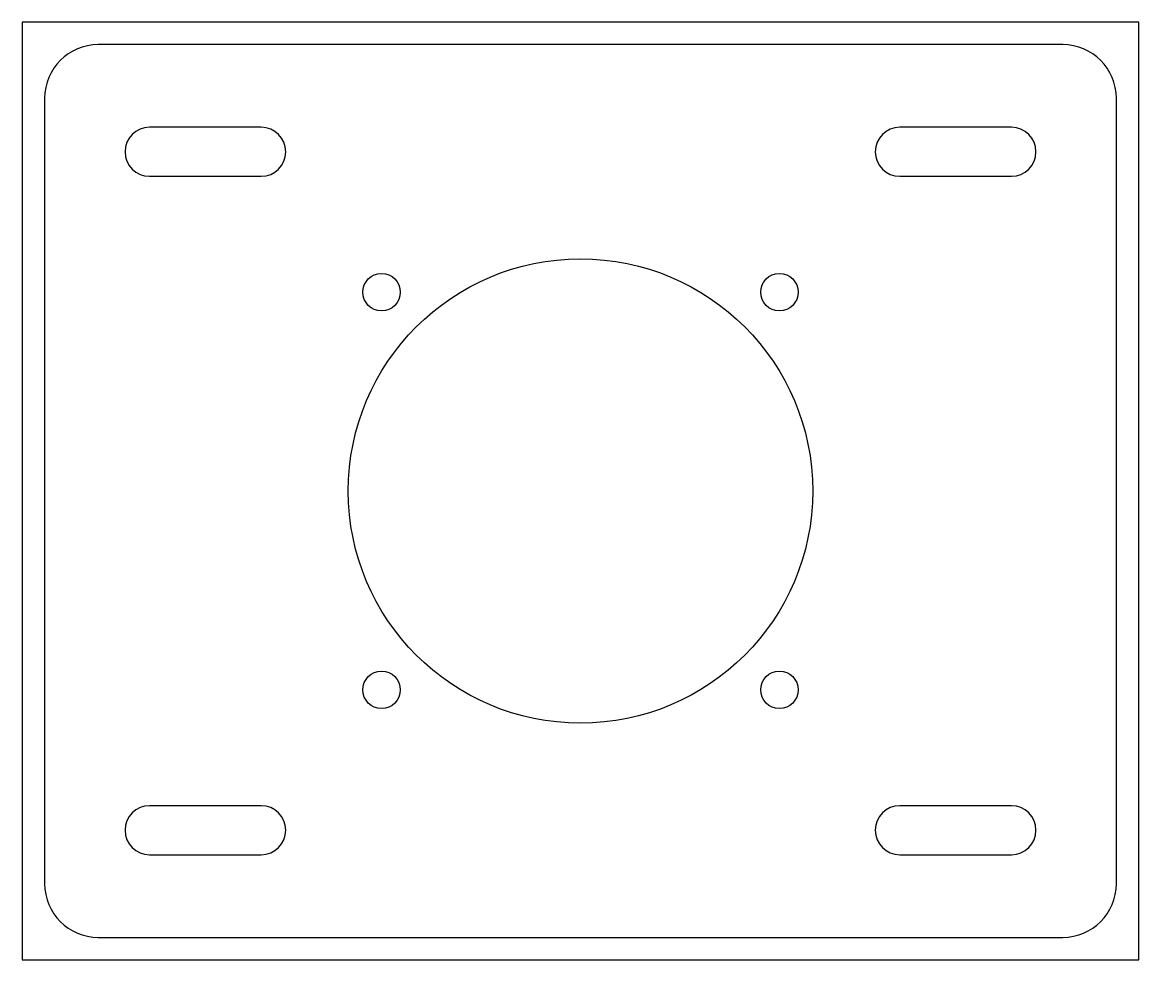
# Model space of a CAD drawing. Header units: millimetres. Extents: x -62 to 62, y -52 to 52.
import ezdxf

# ---------------------------------------------------------------- set-up
doc = ezdxf.new("R2010")
doc.units = ezdxf.units.MM
for name, color, linetype in [('A_OUTSIDE_PROFILE_THROUGH_Z-8', 2, 'CONTINUOUS'), ('B_SPIGOT_BORE_Z-8', 3, 'CONTINUOUS'), ('BLANK', 1, 'CONTINUOUS'), ('C_MOTOR_SCREWS_M5_Z-8', 4, 'CONTINUOUS'), ('D2_ADJUSTMENT_SLOTS_Z-8', 6, 'CONTINUOUS'), ('D3_ADJUSTMENT_SLOTS_Z-8', 1, 'CONTINUOUS'), ('D4_ADJUSTMENT_SLOTS_Z-8', 2, 'CONTINUOUS'), ('D_ADJUSTMENT_SLOTS_Z-8', 5, 'CONTINUOUS')]:
    doc.layers.add(name, color=color, linetype=linetype)

msp = doc.modelspace()

# ---------------------------------------------------------------- linework, layer by layer
at = {"layer": 'A_OUTSIDE_PROFILE_THROUGH_Z-8'}
for p, q in [((54, 50), (-54, 50)), ((-60, 44), (-60, -44)), ((60, -44), (60, 44)), ((-54, -50), (54, -50))]:
    msp.add_line(p, q, dxfattribs=at)
for centre, start, end in [((-54, 44), 90, 180), ((54, 44), 0, 90), ((-54, -44), 180, 270), ((54, -44), 270, 0)]:
    msp.add_arc(centre, 6, start, end, dxfattribs=at)
at = {"layer": 'B_SPIGOT_BORE_Z-8'}
msp.add_circle((0, 0), 26, dxfattribs=at)
at = {"layer": 'BLANK'}
for p, q in [((62.5, 52.5), (-62.5, 52.5)), ((-62.5, 52.5), (-62.5, -52.5)), ((62.5, -52.5), (62.5, 52.5)), ((-62.5, -52.5), (62.5, -52.5))]:
    msp.add_line(p, q, dxfattribs=at)
at = {"layer": 'C_MOTOR_SCREWS_M5_Z-8'}
for centre in [(-22.274, 22.274), (22.274, 22.274), (-22.274, -22.274), (22.274, -22.274)]:
    msp.add_circle(centre, 2.1, dxfattribs=at)
at = {"layer": 'D2_ADJUSTMENT_SLOTS_Z-8'}
for p, q in [((48.25, 40.75), (35.75, 40.75)), ((35.75, 35.25), (48.25, 35.25))]:
    msp.add_line(p, q, dxfattribs=at)
for centre, start, end in [((35.75, 38), 90, 270), ((48.25, 38), 270, 90)]:
    msp.add_arc(centre, 2.75, start, end, dxfattribs=at)
at = {"layer": 'D3_ADJUSTMENT_SLOTS_Z-8'}
for p, q in [((-35.75, -35.25), (-48.25, -35.25)), ((-48.25, -40.75), (-35.75, -40.75))]:
    msp.add_line(p, q, dxfattribs=at)
for centre, start, end in [((-48.25, -38), 90, 270), ((-35.75, -38), 270, 90)]:
    msp.add_arc(centre, 2.75, start, end, dxfattribs=at)
at = {"layer": 'D4_ADJUSTMENT_SLOTS_Z-8'}
for p, q in [((48.25, -35.25), (35.75, -35.25)), ((35.75, -40.75), (48.25, -40.75))]:
    msp.add_line(p, q, dxfattribs=at)
for centre, start, end in [((35.75, -38), 90, 270), ((48.25, -38), 270, 90)]:
    msp.add_arc(centre, 2.75, start, end, dxfattribs=at)
at = {"layer": 'D_ADJUSTMENT_SLOTS_Z-8'}
for p, q in [((-35.75, 40.75), (-48.25, 40.75)), ((-48.25, 35.25), (-35.75, 35.25))]:
    msp.add_line(p, q, dxfattribs=at)
for centre, start, end in [((-48.25, 38), 90, 270), ((-35.75, 38), 270, 90)]:
    msp.add_arc(centre, 2.75, start, end, dxfattribs=at)

doc.saveas('drawing.dxf')
